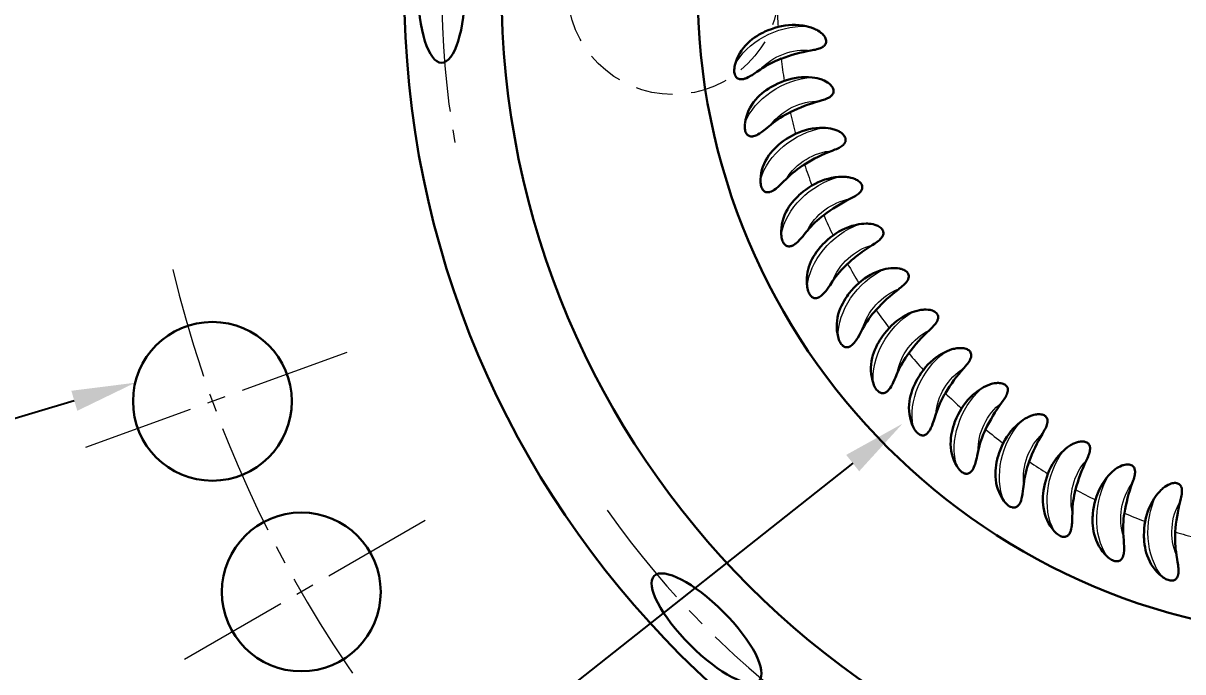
# Model space of a CAD drawing. Extents: x 89 to 609, y 11 to 440.
# Drawn here: x 171.3 to 226.1, y 169.9 to 200.6 of the extents above; entities that cross this region are included whole.
import ezdxf
from ezdxf import colors
from ezdxf.entities.mleader import LeaderData, LeaderLine
from ezdxf.math import Vec2, Vec3

# ---------------------------------------------------------------- set-up
doc = ezdxf.new("R2010")
doc.units = 0
doc.header["$LTSCALE"] = 7
doc.header["$MEASUREMENT"] = 0
doc.linetypes.add('CENTER2', pattern=[1.125, 0.75, -0.125, 0.125, -0.125])
doc.linetypes.add('HIDDEN', pattern=[0.375, 0.25, -0.125])
doc.layers.get('0').update_dxf_attribs({"linetype": 'CONTINUOUS', "lineweight": 15})
for name, color, linetype, lineweight in [('1', 1, 'CENTER2', 15), ('2', 2, 'HIDDEN', 15), ('3', 3, 'CONTINUOUS', 30), ('8', 252, 'CONTINUOUS', 15)]:
    doc.layers.add(name, color=color, linetype=linetype, lineweight=lineweight)
doc.styles.get("Standard").update_dxf_attribs({"font": 'isocp.shx', "height": 3})

# ---------------------------------------------------------------- blocks, each defined once
blk = doc.blocks.new('*U64')
at = {"layer": '1'}
blk.add_arc((42.738, 0), 42.738, 170.2086, 189.7914, dxfattribs=at)
at = {"layer": '3'}
blk.add_ellipse((0, 0), major_axis=(0, 3.5), ratio=0.316357, dxfattribs=at)
blk = doc.blocks.new('*U65')
at = {"color": 0, "linetype": 'ByBlock', "lineweight": -2}
blk.add_blockref('*U64', (191.069, 202.197), dxfattribs=at)
at = {"color": 0, "linetype": 'ByBlock', "lineweight": -2, "rotation": 45.00000000000003}
blk.add_blockref('*U64', (203.587, 171.977), dxfattribs=at)

msp = doc.modelspace()

# ---------------------------------------------------------------- linework, layer by layer
at = {"layer": '1'}
for p, q in [((186.588, 185.011), (173.902, 180.394)), ((190.29, 177.072), (178.598, 170.322))]:
    msp.add_line(p, q, dxfattribs=at)
msp.add_arc((233.807, 202.197), 57, 193.4627, 347.3297, dxfattribs=at)
at = {"layer": '2'}
msp.add_circle((202.007, 202.197), 5, dxfattribs=at)
at = {"layer": '3'}
for centre, radius in [((233.807, 202.197), 44.5), ((233.807, 202.197), 39.908), ((233.807, 202.197), 30.65), ((180.245, 182.702), 3.75), ((184.444, 173.697), 3.75)]:
    msp.add_circle(centre, radius, dxfattribs=at)
at = {"layer": '8', "lineweight": 30}
for points in [[(205.534, 199.63), (205.633, 199.72), (205.738, 199.805), (205.846, 199.885), (205.959, 199.96), (206.076, 200.03), (206.195, 200.095), (206.269, 200.132), (206.343, 200.167), (206.494, 200.232), (206.648, 200.29), (206.805, 200.342), (206.964, 200.387)], [(208.512, 199.274), (208.648, 199.3), (208.717, 199.315), (208.787, 199.332), (208.858, 199.352), (208.911, 199.37), (208.964, 199.39), (209.023, 199.418), (209.079, 199.451), (209.105, 199.47), (209.13, 199.49), (209.152, 199.512), (209.173, 199.535), (209.199, 199.573), (209.218, 199.615), (209.23, 199.658), (209.235, 199.704), (209.233, 199.75), (209.224, 199.795), (209.209, 199.84), (209.19, 199.883), (209.167, 199.924), (209.133, 199.972), (209.096, 200.017), (209.054, 200.06), (209.022, 200.09), (208.987, 200.118), (208.915, 200.172), (208.838, 200.22), (208.788, 200.248), (208.737, 200.274), (208.684, 200.298), (208.629, 200.321), (208.519, 200.361), (208.406, 200.394), (208.291, 200.421)], [(204.926, 198.579), (204.911, 198.509), (204.9, 198.437), (204.895, 198.365), (204.894, 198.311), (204.897, 198.257), (204.905, 198.204), (204.917, 198.152), (204.936, 198.098), (204.949, 198.073), (204.962, 198.049), (204.983, 198.02), (205.007, 197.994), (205.034, 197.972), (205.067, 197.95), (205.102, 197.935), (205.139, 197.924), (205.176, 197.918), (205.214, 197.916), (205.243, 197.916), (205.272, 197.919), (205.329, 197.929), (205.386, 197.945), (205.428, 197.959), (205.471, 197.976), (205.554, 198.014), (205.61, 198.044), (205.666, 198.075), (205.734, 198.116), (205.87, 198.204), (205.958, 198.263), (206.134, 198.383)], [(205.906, 196.954), (205.996, 197.053), (206.092, 197.148), (206.193, 197.238), (206.298, 197.323), (206.407, 197.404), (206.52, 197.48), (206.59, 197.523), (206.66, 197.565), (206.805, 197.644), (206.953, 197.717), (207.104, 197.783), (207.257, 197.843)], [(208.904, 196.883), (209.038, 196.922), (209.104, 196.943), (209.173, 196.967), (209.242, 196.993), (209.293, 197.016), (209.343, 197.041), (209.4, 197.075), (209.452, 197.113), (209.476, 197.134), (209.499, 197.157), (209.519, 197.18), (209.537, 197.205), (209.559, 197.246), (209.575, 197.289), (209.583, 197.334), (209.583, 197.379), (209.577, 197.425), (209.564, 197.469), (209.545, 197.512), (209.522, 197.553), (209.494, 197.592), (209.457, 197.636), (209.415, 197.678), (209.37, 197.716), (209.334, 197.743), (209.297, 197.769), (209.22, 197.815), (209.139, 197.856), (209.087, 197.878), (209.034, 197.899), (208.978, 197.919), (208.921, 197.936), (208.808, 197.965), (208.692, 197.988), (208.575, 198.003)], [(205.401, 195.85), (205.393, 195.779), (205.389, 195.707), (205.39, 195.635), (205.394, 195.58), (205.403, 195.527), (205.415, 195.474), (205.432, 195.424), (205.457, 195.372), (205.471, 195.349), (205.487, 195.326), (205.511, 195.299), (205.537, 195.275), (205.566, 195.256), (205.601, 195.238), (205.637, 195.225), (205.675, 195.218), (205.713, 195.215), (205.751, 195.217), (205.779, 195.221), (205.807, 195.226), (205.864, 195.241), (205.919, 195.262), (205.96, 195.281), (206, 195.301), (206.079, 195.347), (206.132, 195.382), (206.185, 195.419), (206.249, 195.466), (206.376, 195.566), (206.459, 195.634), (206.622, 195.77)], [(209.522, 194.54), (209.651, 194.591), (209.716, 194.618), (209.782, 194.649), (209.848, 194.682), (209.896, 194.709), (209.944, 194.739), (209.997, 194.778), (210.046, 194.821), (210.068, 194.844), (210.088, 194.869), (210.106, 194.894), (210.122, 194.921), (210.14, 194.963), (210.151, 195.008), (210.155, 195.053), (210.151, 195.099), (210.14, 195.143), (210.123, 195.186), (210.1, 195.227), (210.073, 195.266), (210.042, 195.302), (210, 195.342), (209.955, 195.38), (209.906, 195.414), (209.868, 195.437), (209.829, 195.459), (209.748, 195.498), (209.664, 195.53), (209.609, 195.548), (209.554, 195.564), (209.497, 195.578), (209.439, 195.59), (209.323, 195.608), (209.206, 195.619), (209.088, 195.624)], [(206.531, 194.326), (206.611, 194.433), (206.697, 194.536), (206.789, 194.635), (206.886, 194.73), (206.987, 194.821), (207.092, 194.907), (207.157, 194.957), (207.224, 195.006), (207.36, 195.098), (207.5, 195.184), (207.644, 195.265), (207.791, 195.339)], [(206.133, 193.179), (206.131, 193.107), (206.134, 193.035), (206.142, 192.963), (206.152, 192.909), (206.165, 192.857), (206.183, 192.806), (206.205, 192.757), (206.234, 192.708), (206.251, 192.686), (206.269, 192.665), (206.295, 192.641), (206.323, 192.62), (206.353, 192.602), (206.39, 192.588), (206.428, 192.579), (206.465, 192.576), (206.503, 192.577), (206.541, 192.582), (206.569, 192.588), (206.597, 192.596), (206.651, 192.617), (206.704, 192.643), (206.743, 192.665), (206.782, 192.689), (206.856, 192.743), (206.906, 192.782), (206.954, 192.824), (207.014, 192.877), (207.131, 192.989), (207.206, 193.064), (207.356, 193.215)], [(207.403, 191.769), (207.472, 191.883), (207.548, 191.994), (207.63, 192.101), (207.717, 192.205), (207.81, 192.305), (207.906, 192.401), (207.966, 192.457), (208.028, 192.511), (208.154, 192.616), (208.286, 192.715), (208.422, 192.809), (208.561, 192.898)], [(210.36, 192.266), (210.484, 192.329), (210.545, 192.363), (210.608, 192.399), (210.671, 192.438), (210.717, 192.47), (210.761, 192.504), (210.81, 192.548), (210.855, 192.595), (210.874, 192.621), (210.892, 192.647), (210.908, 192.674), (210.921, 192.703), (210.935, 192.746), (210.942, 192.791), (210.941, 192.837), (210.933, 192.882), (210.918, 192.925), (210.897, 192.966), (210.87, 193.005), (210.839, 193.041), (210.805, 193.074), (210.76, 193.11), (210.711, 193.143), (210.659, 193.172), (210.619, 193.192), (210.578, 193.21), (210.494, 193.241), (210.407, 193.266), (210.351, 193.278), (210.295, 193.289), (210.236, 193.297), (210.177, 193.304), (210.06, 193.311), (209.943, 193.311), (209.825, 193.304)], [(207.116, 190.589), (207.121, 190.517), (207.131, 190.446), (207.145, 190.375), (207.16, 190.323), (207.178, 190.272), (207.201, 190.222), (207.227, 190.176), (207.261, 190.13), (207.279, 190.11), (207.299, 190.091), (207.328, 190.069), (207.358, 190.05), (207.39, 190.036), (207.428, 190.025), (207.466, 190.02), (207.504, 190.02), (207.542, 190.025), (207.579, 190.033), (207.606, 190.042), (207.633, 190.053), (207.685, 190.079), (207.735, 190.11), (207.772, 190.136), (207.808, 190.163), (207.877, 190.223), (207.922, 190.268), (207.967, 190.313), (208.021, 190.372), (208.127, 190.495), (208.195, 190.577), (208.329, 190.741)], [(211.41, 190.082), (211.527, 190.157), (211.585, 190.196), (211.645, 190.238), (211.703, 190.283), (211.746, 190.319), (211.787, 190.358), (211.832, 190.406), (211.871, 190.457), (211.889, 190.484), (211.904, 190.512), (211.917, 190.541), (211.927, 190.57), (211.937, 190.615), (211.939, 190.661), (211.934, 190.706), (211.922, 190.75), (211.903, 190.791), (211.878, 190.83), (211.848, 190.866), (211.814, 190.899), (211.777, 190.929), (211.728, 190.961), (211.676, 190.989), (211.622, 191.013), (211.58, 191.029), (211.538, 191.043), (211.451, 191.065), (211.362, 191.082), (211.305, 191.089), (211.248, 191.094), (211.189, 191.097), (211.13, 191.098), (211.013, 191.094), (210.896, 191.083), (210.779, 191.065)], [(208.513, 189.306), (208.572, 189.426), (208.637, 189.544), (208.709, 189.659), (208.785, 189.77), (208.868, 189.878), (208.955, 189.983), (209.009, 190.044), (209.065, 190.105), (209.181, 190.221), (209.303, 190.332), (209.429, 190.439), (209.559, 190.54)], [(212.663, 188.008), (212.773, 188.094), (212.827, 188.138), (212.882, 188.186), (212.936, 188.236), (212.975, 188.276), (213.012, 188.318), (213.052, 188.37), (213.087, 188.425), (213.101, 188.454), (213.114, 188.483), (213.124, 188.513), (213.131, 188.543), (213.137, 188.588), (213.135, 188.634), (213.126, 188.679), (213.109, 188.721), (213.086, 188.761), (213.058, 188.797), (213.024, 188.83), (212.987, 188.86), (212.947, 188.885), (212.896, 188.913), (212.842, 188.936), (212.786, 188.955), (212.743, 188.966), (212.699, 188.976), (212.61, 188.991), (212.52, 188.998), (212.463, 189), (212.406, 189), (212.347, 188.997), (212.288, 188.992), (212.171, 188.977), (212.056, 188.955), (211.941, 188.926)], [(208.34, 188.104), (208.352, 188.033), (208.368, 187.963), (208.39, 187.894), (208.409, 187.843), (208.433, 187.794), (208.459, 187.748), (208.49, 187.704), (208.528, 187.662), (208.549, 187.643), (208.57, 187.626), (208.601, 187.607), (208.632, 187.591), (208.665, 187.58), (208.704, 187.573), (208.743, 187.571), (208.78, 187.575), (208.818, 187.583), (208.854, 187.595), (208.88, 187.607), (208.906, 187.62), (208.955, 187.651), (209.002, 187.686), (209.036, 187.715), (209.069, 187.747), (209.132, 187.813), (209.174, 187.861), (209.214, 187.911), (209.262, 187.975), (209.356, 188.107), (209.416, 188.195), (209.534, 188.371)], [(209.853, 186.96), (209.9, 187.086), (209.954, 187.209), (210.014, 187.33), (210.08, 187.448), (210.152, 187.563), (210.228, 187.676), (210.277, 187.742), (210.327, 187.807), (210.431, 187.934), (210.541, 188.057), (210.657, 188.175), (210.777, 188.288)], [(214.108, 186.062), (214.209, 186.158), (214.258, 186.207), (214.308, 186.26), (214.357, 186.315), (214.392, 186.359), (214.425, 186.404), (214.46, 186.46), (214.489, 186.518), (214.501, 186.548), (214.511, 186.578), (214.518, 186.609), (214.523, 186.639), (214.524, 186.685), (214.518, 186.73), (214.504, 186.774), (214.484, 186.815), (214.457, 186.852), (214.425, 186.885), (214.389, 186.915), (214.349, 186.941), (214.307, 186.963), (214.253, 186.985), (214.197, 187.003), (214.14, 187.016), (214.096, 187.024), (214.051, 187.03), (213.961, 187.035), (213.871, 187.035), (213.814, 187.031), (213.757, 187.025), (213.699, 187.017), (213.64, 187.007), (213.526, 186.98), (213.413, 186.947), (213.302, 186.908)], [(209.795, 185.747), (209.814, 185.678), (209.837, 185.609), (209.864, 185.543), (209.889, 185.494), (209.917, 185.448), (209.948, 185.403), (209.983, 185.363), (210.024, 185.324), (210.046, 185.308), (210.07, 185.293), (210.102, 185.277), (210.135, 185.264), (210.169, 185.256), (210.208, 185.253), (210.246, 185.255), (210.284, 185.262), (210.32, 185.274), (210.355, 185.289), (210.38, 185.303), (210.404, 185.319), (210.451, 185.354), (210.494, 185.394), (210.525, 185.426), (210.555, 185.46), (210.611, 185.532), (210.648, 185.584), (210.683, 185.638), (210.725, 185.706), (210.806, 185.846), (210.857, 185.939), (210.958, 186.126)], [(211.41, 184.752), (211.445, 184.881), (211.487, 185.009), (211.535, 185.135), (211.589, 185.259), (211.65, 185.381), (211.715, 185.5), (211.757, 185.571), (211.801, 185.641), (211.893, 185.777), (211.991, 185.909), (212.095, 186.038), (212.204, 186.161)], [(215.73, 184.263), (215.822, 184.368), (215.867, 184.421), (215.912, 184.479), (215.955, 184.538), (215.986, 184.585), (216.014, 184.633), (216.044, 184.692), (216.067, 184.752), (216.076, 184.783), (216.083, 184.815), (216.087, 184.846), (216.089, 184.877), (216.086, 184.922), (216.075, 184.967), (216.058, 185.009), (216.034, 185.048), (216.003, 185.082), (215.969, 185.112), (215.93, 185.138), (215.888, 185.16), (215.844, 185.178), (215.788, 185.195), (215.73, 185.208), (215.672, 185.216), (215.627, 185.219), (215.582, 185.22), (215.493, 185.218), (215.403, 185.208), (215.346, 185.199), (215.29, 185.188), (215.233, 185.174), (215.176, 185.158), (215.064, 185.121), (214.955, 185.078), (214.848, 185.028)], [(213.17, 182.702), (213.192, 182.834), (213.222, 182.965), (213.258, 183.095), (213.3, 183.224), (213.349, 183.351), (213.403, 183.476), (213.437, 183.55), (213.474, 183.624), (213.553, 183.768), (213.638, 183.909), (213.729, 184.047), (213.826, 184.181)], [(211.467, 183.539), (211.493, 183.472), (211.522, 183.406), (211.556, 183.342), (211.585, 183.296), (211.617, 183.252), (211.652, 183.212), (211.691, 183.175), (211.736, 183.14), (211.759, 183.126), (211.784, 183.113), (211.817, 183.1), (211.852, 183.091), (211.886, 183.086), (211.925, 183.086), (211.964, 183.092), (212, 183.103), (212.035, 183.118), (212.068, 183.137), (212.092, 183.153), (212.115, 183.171), (212.157, 183.21), (212.197, 183.254), (212.225, 183.289), (212.251, 183.326), (212.3, 183.403), (212.332, 183.458), (212.362, 183.515), (212.397, 183.587), (212.464, 183.734), (212.506, 183.831), (212.589, 184.027)], [(217.517, 182.626), (217.598, 182.739), (217.638, 182.796), (217.677, 182.858), (217.714, 182.921), (217.741, 182.971), (217.764, 183.021), (217.788, 183.083), (217.806, 183.145), (217.812, 183.177), (217.816, 183.209), (217.817, 183.24), (217.816, 183.271), (217.808, 183.316), (217.794, 183.359), (217.772, 183.4), (217.744, 183.436), (217.711, 183.467), (217.673, 183.494), (217.632, 183.516), (217.588, 183.534), (217.543, 183.548), (217.486, 183.559), (217.427, 183.566), (217.368, 183.569), (217.323, 183.568), (217.279, 183.565), (217.19, 183.554), (217.101, 183.536), (217.046, 183.521), (216.991, 183.505), (216.935, 183.486), (216.88, 183.464), (216.772, 183.417), (216.668, 183.363), (216.566, 183.303)], [(213.342, 181.5), (213.374, 181.435), (213.409, 181.373), (213.449, 181.313), (213.482, 181.269), (213.518, 181.229), (213.557, 181.192), (213.599, 181.158), (213.647, 181.128), (213.672, 181.116), (213.698, 181.106), (213.732, 181.096), (213.767, 181.09), (213.802, 181.089), (213.841, 181.093), (213.879, 181.102), (213.914, 181.116), (213.947, 181.135), (213.978, 181.156), (214, 181.175), (214.021, 181.195), (214.06, 181.238), (214.095, 181.285), (214.12, 181.323), (214.143, 181.362), (214.184, 181.444), (214.21, 181.502), (214.235, 181.561), (214.263, 181.636), (214.316, 181.789), (214.349, 181.89), (214.412, 182.092)], [(215.117, 180.828), (215.126, 180.962), (215.143, 181.096), (215.167, 181.229), (215.197, 181.361), (215.233, 181.492), (215.274, 181.621), (215.302, 181.698), (215.332, 181.775), (215.396, 181.926), (215.468, 182.075), (215.545, 182.22), (215.629, 182.363)], [(219.451, 181.166), (219.521, 181.286), (219.555, 181.347), (219.588, 181.412), (219.62, 181.479), (219.641, 181.53), (219.66, 181.583), (219.678, 181.646), (219.689, 181.71), (219.692, 181.742), (219.693, 181.774), (219.691, 181.806), (219.687, 181.836), (219.675, 181.881), (219.657, 181.922), (219.631, 181.96), (219.6, 181.994), (219.564, 182.022), (219.524, 182.045), (219.481, 182.063), (219.436, 182.077), (219.389, 182.086), (219.331, 182.092), (219.272, 182.094), (219.213, 182.09), (219.169, 182.085), (219.125, 182.078), (219.037, 182.058), (218.95, 182.032), (218.897, 182.012), (218.844, 181.991), (218.79, 181.966), (218.737, 181.94), (218.635, 181.883), (218.536, 181.819), (218.44, 181.75)], [(221.515, 179.896), (221.574, 180.023), (221.602, 180.087), (221.629, 180.154), (221.653, 180.224), (221.67, 180.277), (221.683, 180.332), (221.695, 180.396), (221.701, 180.461), (221.701, 180.493), (221.698, 180.525), (221.694, 180.556), (221.686, 180.586), (221.67, 180.629), (221.648, 180.669), (221.619, 180.705), (221.585, 180.735), (221.547, 180.76), (221.505, 180.779), (221.46, 180.793), (221.413, 180.802), (221.366, 180.807), (221.308, 180.807), (221.249, 180.803), (221.191, 180.794), (221.147, 180.785), (221.104, 180.774), (221.018, 180.746), (220.935, 180.711), (220.883, 180.687), (220.832, 180.66), (220.781, 180.631), (220.731, 180.599), (220.634, 180.533), (220.542, 180.46), (220.453, 180.382)], [(215.402, 179.648), (215.44, 179.587), (215.481, 179.528), (215.526, 179.472), (215.564, 179.432), (215.603, 179.395), (215.646, 179.362), (215.69, 179.333), (215.741, 179.307), (215.767, 179.298), (215.794, 179.29), (215.829, 179.283), (215.864, 179.281), (215.899, 179.283), (215.938, 179.29), (215.974, 179.303), (216.008, 179.321), (216.039, 179.342), (216.068, 179.367), (216.088, 179.387), (216.107, 179.409), (216.142, 179.456), (216.172, 179.506), (216.193, 179.546), (216.212, 179.587), (216.246, 179.672), (216.266, 179.733), (216.285, 179.794), (216.306, 179.871), (216.344, 180.028), (216.367, 180.132), (216.411, 180.34)], [(217.232, 179.148), (217.229, 179.283), (217.233, 179.417), (217.244, 179.552), (217.261, 179.686), (217.285, 179.82), (217.314, 179.953), (217.335, 180.032), (217.357, 180.111), (217.407, 180.268), (217.464, 180.423), (217.527, 180.575), (217.597, 180.725)], [(223.691, 178.829), (223.737, 178.96), (223.759, 179.027), (223.779, 179.097), (223.797, 179.168), (223.808, 179.223), (223.817, 179.278), (223.822, 179.344), (223.822, 179.409), (223.819, 179.441), (223.813, 179.472), (223.806, 179.503), (223.796, 179.532), (223.776, 179.573), (223.749, 179.611), (223.718, 179.643), (223.681, 179.67), (223.64, 179.691), (223.596, 179.706), (223.55, 179.716), (223.503, 179.721), (223.456, 179.721), (223.398, 179.716), (223.34, 179.706), (223.282, 179.692), (223.24, 179.678), (223.198, 179.663), (223.115, 179.627), (223.035, 179.585), (222.986, 179.555), (222.938, 179.524), (222.89, 179.49), (222.843, 179.454), (222.753, 179.379), (222.668, 179.297), (222.588, 179.211)], [(219.498, 177.677), (219.483, 177.811), (219.474, 177.945), (219.472, 178.08), (219.476, 178.215), (219.487, 178.35), (219.503, 178.486), (219.516, 178.567), (219.531, 178.648), (219.565, 178.808), (219.607, 178.968), (219.656, 179.125), (219.711, 179.281)], [(217.629, 178.001), (217.672, 177.943), (217.719, 177.889), (217.769, 177.837), (217.81, 177.801), (217.853, 177.768), (217.899, 177.739), (217.946, 177.714), (217.999, 177.694), (218.026, 177.686), (218.053, 177.681), (218.089, 177.678), (218.124, 177.679), (218.158, 177.684), (218.196, 177.696), (218.231, 177.712), (218.263, 177.732), (218.292, 177.757), (218.319, 177.784), (218.337, 177.806), (218.354, 177.83), (218.384, 177.88), (218.409, 177.933), (218.426, 177.975), (218.441, 178.017), (218.467, 178.105), (218.481, 178.167), (218.494, 178.23), (218.508, 178.309), (218.531, 178.469), (218.543, 178.574), (218.568, 178.785)], [(225.958, 177.973), (225.992, 178.108), (226.007, 178.176), (226.02, 178.248), (226.031, 178.321), (226.037, 178.376), (226.041, 178.433), (226.04, 178.498), (226.033, 178.563), (226.027, 178.594), (226.019, 178.625), (226.008, 178.655), (225.995, 178.683), (225.972, 178.722), (225.942, 178.757), (225.907, 178.786), (225.868, 178.81), (225.825, 178.827), (225.78, 178.837), (225.734, 178.843), (225.687, 178.843), (225.639, 178.839), (225.582, 178.828), (225.525, 178.813), (225.469, 178.793), (225.428, 178.776), (225.388, 178.756), (225.309, 178.713), (225.233, 178.663), (225.187, 178.629), (225.143, 178.594), (225.098, 178.555), (225.054, 178.515), (224.973, 178.431), (224.895, 178.342), (224.823, 178.249)], [(221.894, 176.428), (221.866, 176.559), (221.844, 176.692), (221.829, 176.826), (221.821, 176.961), (221.819, 177.097), (221.822, 177.233), (221.827, 177.315), (221.834, 177.397), (221.853, 177.56), (221.88, 177.723), (221.913, 177.885), (221.953, 178.045)], [(220.002, 176.573), (220.051, 176.52), (220.102, 176.469), (220.158, 176.423), (220.202, 176.391), (220.248, 176.362), (220.296, 176.337), (220.345, 176.317), (220.4, 176.302), (220.427, 176.297), (220.454, 176.295), (220.49, 176.295), (220.526, 176.299), (220.559, 176.308), (220.596, 176.323), (220.629, 176.342), (220.659, 176.365), (220.686, 176.392), (220.709, 176.422), (220.725, 176.446), (220.74, 176.471), (220.765, 176.524), (220.785, 176.579), (220.798, 176.622), (220.809, 176.666), (220.826, 176.756), (220.835, 176.819), (220.842, 176.882), (220.848, 176.962), (220.855, 177.124), (220.858, 177.23), (220.862, 177.443)], [(224.397, 175.412), (224.357, 175.54), (224.323, 175.67), (224.295, 175.802), (224.274, 175.936), (224.259, 176.071), (224.249, 176.207), (224.246, 176.289), (224.245, 176.371), (224.249, 176.536), (224.26, 176.7), (224.278, 176.864), (224.303, 177.027)], [(222.5, 175.376), (222.554, 175.328), (222.61, 175.283), (222.669, 175.242), (222.716, 175.214), (222.765, 175.19), (222.815, 175.17), (222.866, 175.155), (222.922, 175.145), (222.95, 175.143), (222.977, 175.143), (223.013, 175.146), (223.047, 175.154), (223.08, 175.166), (223.115, 175.184), (223.146, 175.206), (223.174, 175.233), (223.198, 175.262), (223.219, 175.294), (223.233, 175.319), (223.245, 175.345), (223.265, 175.4), (223.28, 175.457), (223.288, 175.501), (223.295, 175.546), (223.303, 175.637), (223.306, 175.701), (223.307, 175.765), (223.305, 175.845), (223.297, 176.006), (223.29, 176.112), (223.274, 176.324)], [(225.101, 174.423), (225.159, 174.38), (225.219, 174.341), (225.282, 174.305), (225.331, 174.282), (225.382, 174.263), (225.434, 174.247), (225.486, 174.237), (225.543, 174.232), (225.57, 174.233), (225.598, 174.236), (225.633, 174.243), (225.667, 174.254), (225.698, 174.268), (225.731, 174.29), (225.76, 174.315), (225.785, 174.344), (225.806, 174.375), (225.824, 174.409), (225.835, 174.436), (225.845, 174.463), (225.86, 174.519), (225.869, 174.577), (225.874, 174.622), (225.876, 174.668), (225.876, 174.759), (225.872, 174.822), (225.867, 174.886), (225.858, 174.966), (225.835, 175.126), (225.817, 175.231), (225.781, 175.44)]]:
    msp.add_lwpolyline(points, dxfattribs=at)
at = {"layer": '8', "lineweight": 13}
for start, end in [(181.6066, 183.8582), (187.0612, 189.3127), (192.5157, 194.7673), (197.9703, 200.2218), (203.4248, 205.6764), (208.8794, 211.1309), (214.3339, 216.5855), (219.7884, 222.04), (225.243, 227.4946), (230.6975, 232.9491), (236.1521, 238.4036), (241.6066, 243.8582), (247.0612, 249.3127), (252.5157, 254.7673)]:
    msp.add_arc((233.807, 202.197), 26.905, start, end, dxfattribs=at)
at = {"layer": '8', "lineweight": 30}
for centre, radius, start, end in [((207.699, 197.558), 2.924, 78.3189, 104.5671), ((207, 198.081), 2.132, 133.4197, 166.4964), ((208.718, 194.614), 4.57, 110.6477, 124.4338), ((209.898, 191.455), 7.941, 100.0532, 110.5775), ((208.258, 195.097), 2.924, 83.7734, 110.0217), ((207.512, 195.552), 2.132, 138.8743, 171.9509), ((211.027, 189.231), 7.941, 105.5077, 116.0321), ((209.553, 192.263), 4.57, 116.1023, 129.8883), ((209.049, 192.7), 2.924, 89.228, 115.4762), ((212.363, 187.125), 7.941, 110.9623, 121.4866), ((208.263, 193.082), 2.132, 144.3288, 177.4055), ((210.607, 190.003), 4.57, 121.5568, 135.3429), ((210.064, 190.39), 2.924, 94.6825, 120.9308), ((213.893, 185.154), 7.941, 116.4168, 126.9412), ((209.245, 190.695), 2.132, 149.7834, 182.86), ((211.871, 187.852), 4.57, 127.0113, 140.7974), ((211.293, 188.186), 2.924, 100.1371, 126.3853), ((215.497, 183.49), 7.757, 121.7962, 128.6428), ((215.816, 183.082), 8.274, 128.6053, 132.2874), ((210.446, 188.413), 2.128, 155.2152, 183.7329), ((213.334, 185.832), 4.57, 132.4659, 146.252), ((212.727, 186.11), 2.924, 105.5916, 131.8399), ((210.607, 188.424), 2.289, 183.7429, 188.0333), ((217.478, 181.693), 7.941, 127.3259, 137.8502), ((211.868, 186.255), 2.135, 160.7135, 193.7507), ((214.982, 183.96), 4.57, 137.9204, 151.7065), ((214.352, 184.179), 2.924, 111.0461, 137.2944), ((219.501, 180.234), 7.941, 132.7804, 143.3048), ((213.481, 184.241), 2.132, 166.147, 199.2237), ((216.801, 182.253), 4.57, 143.375, 157.1611), ((216.153, 182.411), 2.924, 116.5007, 142.7489), ((221.653, 178.974), 7.941, 138.235, 148.7593), ((218.774, 180.727), 4.57, 148.8295, 162.6156), ((218.114, 180.822), 2.924, 121.9552, 148.2035), ((215.279, 182.39), 2.132, 171.6015, 204.6782), ((223.916, 177.923), 7.941, 143.6895, 154.2139), ((220.883, 179.395), 4.57, 154.2841, 168.0702), ((220.216, 179.427), 2.924, 127.4098, 153.658), ((217.246, 180.719), 2.132, 177.0561, 210.1327), ((226.268, 177.093), 7.941, 149.1441, 159.6684), ((222.442, 178.239), 2.924, 132.8643, 159.1126), ((223.109, 178.27), 4.57, 159.7386, 173.5247), ((228.689, 176.49), 7.941, 154.5986, 165.123), ((219.363, 179.242), 2.132, 182.5106, 215.5873), ((224.771, 177.267), 2.924, 138.3189, 164.5671), ((231.155, 176.12), 7.941, 160.0532, 170.5775), ((225.432, 177.361), 4.57, 165.1932, 178.9792), ((227.182, 176.521), 2.924, 143.7734, 170.0217), ((221.61, 177.973), 2.132, 187.9652, 221.0418), ((233.646, 175.986), 7.941, 165.5077, 176.0321), ((227.83, 176.677), 4.57, 170.6477, 184.4338), ((223.968, 176.923), 2.132, 193.4197, 226.4964), ((230.283, 176.225), 4.57, 176.1023, 189.8883), ((226.415, 176.102), 2.132, 198.8743, 231.9509)]:
    msp.add_arc(centre, radius, start, end, dxfattribs=at)
at = {"layer": '8', "lineweight": 13, "extrusion": (0, 0, -1)}
for centre, major_axis, start_param, end_param in [((207.548, 198.235), (-2.736, -1.02), 0.643234, 2.094197), ((207.746, 197.705), (-1.986, -0.741), 0.926351, 2.210584), ((208.044, 195.757), (-2.627, -1.276), 0.643234, 2.094197), ((208.291, 195.248), (-1.907, -0.926), 0.926351, 2.210584), ((208.773, 193.337), (-2.493, -1.52), 0.643234, 2.094197), ((209.067, 192.854), (-1.81, -1.103), 0.926351, 2.210584), ((209.728, 190.998), (-2.338, -1.75), 0.643234, 2.094197), ((210.067, 190.545), (-1.697, -1.27), 0.926351, 2.210584), ((210.902, 188.76), (-2.161, -1.964), 0.643234, 2.094197), ((211.282, 188.341), (-1.569, -1.426), 0.926351, 2.210583), ((212.283, 186.643), (-1.964, -2.161), 0.643234, 2.094197), ((212.701, 186.263), (-1.426, -1.569), 0.926351, 2.210584), ((213.859, 184.667), (-1.75, -2.338), 0.643234, 2.094197), ((214.312, 184.329), (-1.27, -1.697), 0.926351, 2.210584), ((215.616, 182.851), (-1.52, -2.493), 0.643234, 2.094197), ((216.099, 182.556), (-1.103, -1.81), 0.926351, 2.210584), ((217.537, 181.209), (-1.276, -2.626), 0.643234, 2.094197), ((218.046, 180.962), (-0.926, -1.907), 0.926351, 2.210584), ((219.606, 179.757), (-1.02, -2.736), 0.643234, 2.094197), ((220.136, 179.56), (-0.741, -1.986), 0.926351, 2.210584), ((221.803, 178.509), (-0.756, -2.82), 0.643234, 2.094197), ((222.349, 178.363), (-0.549, -2.048), 0.926351, 2.210584), ((224.109, 177.475), (-0.484, -2.88), 0.643234, 2.094197), ((224.667, 177.381), (-0.352, -2.091), 0.926351, 2.210584), ((226.503, 176.665), (-0.208, -2.913), 0.643234, 2.094197), ((227.067, 176.625), (-0.151, -2.115), 0.926351, 2.210584)]:
    msp.add_ellipse(centre, major_axis=major_axis, ratio=0.707107, start_param=start_param, end_param=end_param, dxfattribs=at)

# ---------------------------------------------------------------- block references
msp.add_blockref('*U65', (0, 0))

# ---------------------------------------------------------------- leaders
ml = msp.add_multileader_mtext('Standard')
ml.set_content('', color=256)
ml.set_leader_properties()
ml.build(insert=Vec2(0, 0))
ml.multileader.update_dxf_attribs({"text_right_attachment_type": 6, "dogleg_length": 0.36, "arrow_head_size": 3})
ctx = ml.context
ctx.base_point, ctx.arrow_head_size, ctx.plane_origin = Vec3(119.436, 180.566), 3, Vec3(193.128, 126.574)
ctx.right_attachment, ctx.text_align_type, ctx.attachment_type = 6, 2, 2
notes = []
notes.append((ctx, [(0, (1, 1, 0), (159.693, 178.566), (-1, 0), 36.257, [(0, [(176.599, 183.58)], 0, [])])]))
ctx.mtext.insert, ctx.mtext.alignment, ctx.mtext.flow_direction = Vec3(121.436, 182.566), 3, 5
ml = msp.add_multileader_mtext('Standard')
ml.set_content('', color=256)
ml.set_leader_properties()
ml.build(insert=Vec2(0, 0))
ml.multileader.update_dxf_attribs({"text_right_attachment_type": 6, "dogleg_length": 0.36, "arrow_head_size": 3})
ctx = ml.context
ctx.base_point, ctx.arrow_head_size, ctx.plane_origin = Vec3(111.344, 146.59), 3, Vec3(199.451, 92.597)
ctx.right_attachment, ctx.text_align_type, ctx.attachment_type = 6, 2, 2
notes.append((ctx, [(0, (1, 1, 0), (166.017, 144.59), (-1, 0), 50.672, [(0, [(212.84, 181.645)], 0, [])])]))
ctx.mtext.insert, ctx.mtext.alignment, ctx.mtext.flow_direction = Vec3(113.344, 148.59), 3, 5
for ctx, leaders in notes:
    for number, flags, end, landing, length, lines in leaders:
        leader = LeaderData()
        leader.index, (leader.has_last_leader_line, leader.has_dogleg_vector, leader.attachment_direction) = number, flags
        leader.last_leader_point, leader.dogleg_vector, leader.dogleg_length = Vec3(end), Vec3(landing), length
        for number, points, colour, breaks in lines:
            line = LeaderLine()
            line.index, line.vertices, line.color, line.breaks = number, Vec3.list(points), colors.encode_raw_color(colour), breaks
            leader.lines.append(line)
        ctx.leaders.append(leader)

doc.saveas('drawing.dxf')
